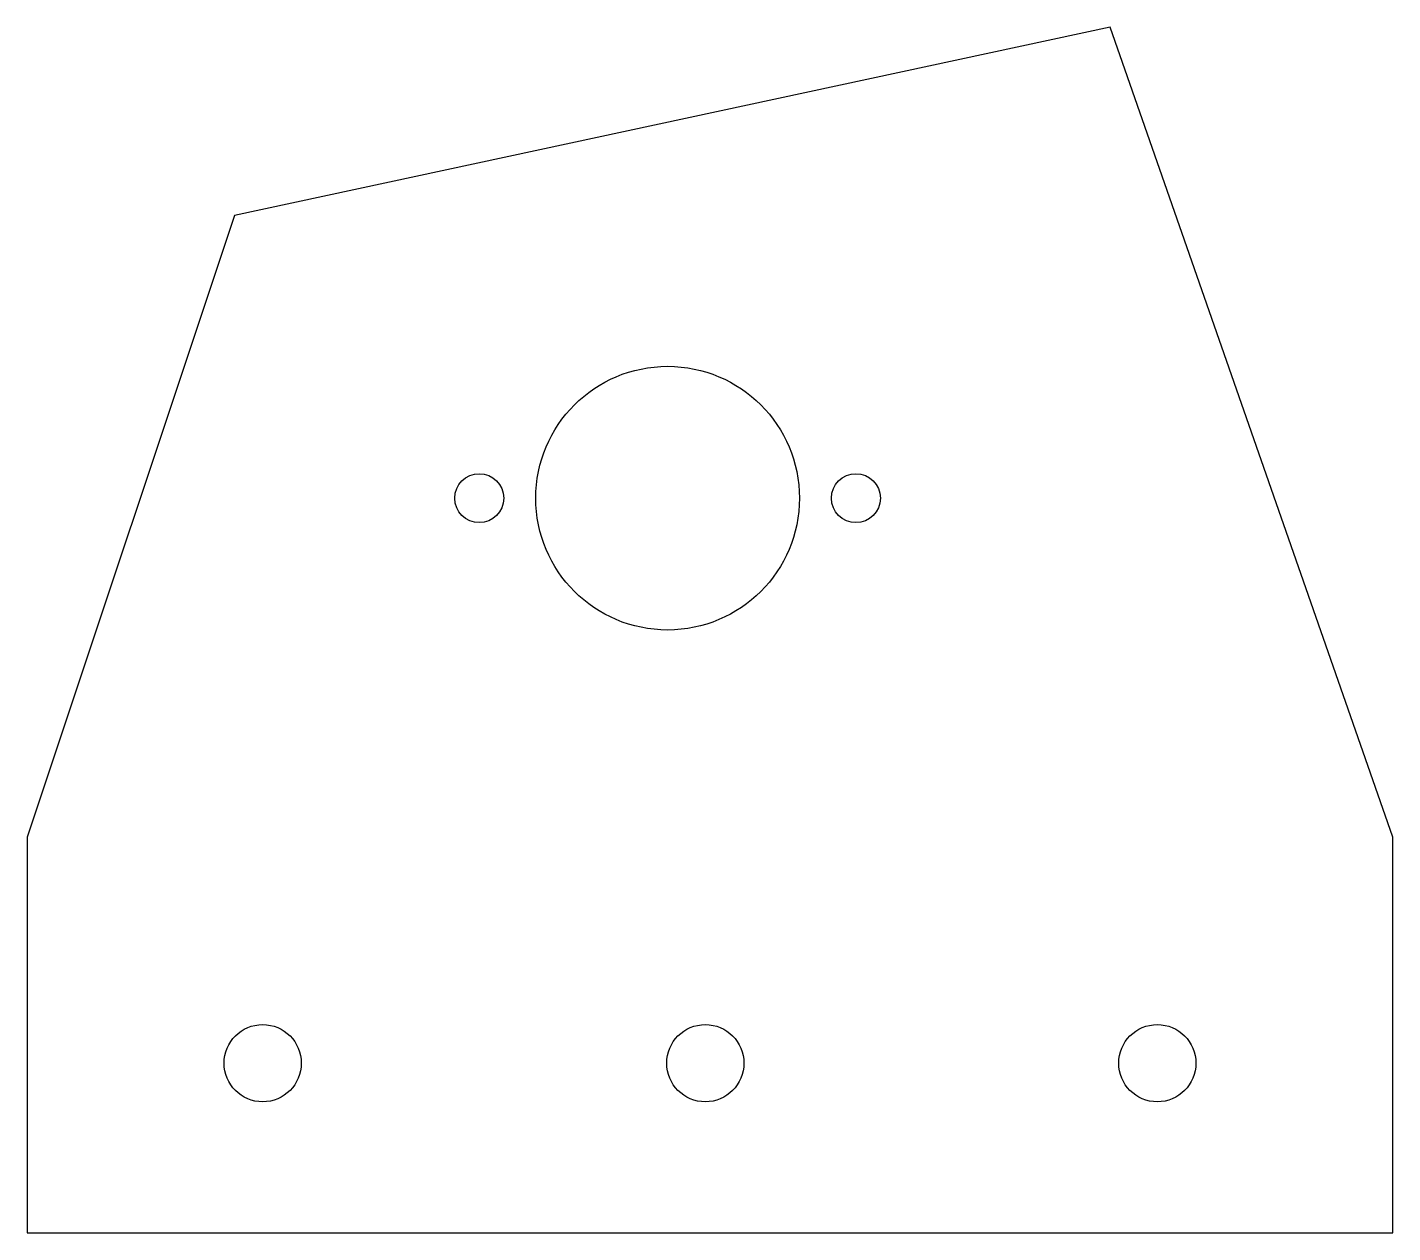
# Model space of a CAD drawing. Header units: millimetres. Extents: x 0 to 145, y 0 to 128.
import ezdxf

# ---------------------------------------------------------------- set-up
doc = ezdxf.new("R2010")
doc.units = ezdxf.units.MM

msp = doc.modelspace()

# ---------------------------------------------------------------- linework, layer by layer
at = {"layer": 'CNC_BORES'}
for centre, radius in [((68, 78), 14), ((48, 78), 2.6), ((88, 78), 2.6), ((25, 18), 4.1), ((72, 18), 4.1), ((120, 18), 4.1)]:
    msp.add_circle(centre, radius, dxfattribs=at)
at = {"layer": 'CNC_PROFILE'}
for p, q in [((115, 128), (22, 108)), ((145, 42), (115, 128)), ((22, 108), (0, 42)), ((0, 42), (0, 0)), ((145, 0), (145, 42)), ((0, 0), (145, 0))]:
    msp.add_line(p, q, dxfattribs=at)

doc.saveas('drawing.dxf')
